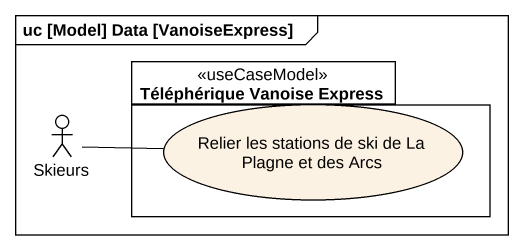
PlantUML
@startuml
mainframe uc [Model] Data [VanoiseExpress]
package "Téléphérique Vanoise Express" as Téléphérique_Vanoise_Express <<useCaseModel>> {
  usecase "Relier les stations de ski de La Plagne et des Arcs" as Relier_les_stations_de_ski
}
actor Skieurs
Skieurs -right- Relier_les_stations_de_ski
@enduml
